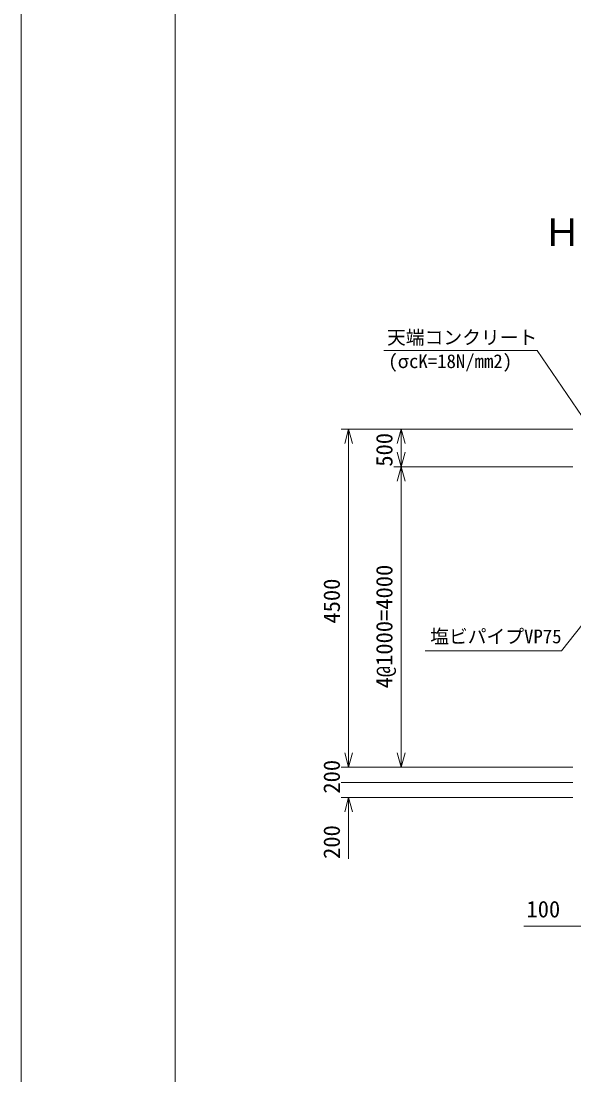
# Model space of a CAD drawing. Units: millimetres, scale not verified. Extents: x 0 to 84100, y 0 to 59400.
# Drawn here: x 0 to 7360, y 14022 to 28044 of the extents above; entities that cross this region are included whole.
import ezdxf
from ezdxf.enums import TextEntityAlignment as Align

# ---------------------------------------------------------------- set-up
doc = ezdxf.new("R2010")
doc.units = ezdxf.units.MM
doc.header["$LTSCALE"] = 100
for name, color, linetype, lineweight in [('0_2', 4, 'Continuous', 18), ('Nd50ライン', 7, 'Continuous', 18), ('メッシュ', 4, 'Continuous', 18), ('地形08.10.06', 7, 'Continuous', 18)]:
    doc.layers.add(name, color=color, linetype=linetype, lineweight=lineweight)
doc.styles.add('ＭＳ ゴシック', font='')
doc.styles.get('ＭＳ ゴシック').set_extended_font_data('MS Gothic')

msp = doc.modelspace()

# ---------------------------------------------------------------- linework, layer by layer
at = {"layer": '0_2'}
for p, q in [((7343.9, 22614.5), (4260.7, 22614.5)), ((4360.7, 22614.5), (4309, 22421.3)), ((4360.7, 22614.5), (4412.5, 22421.3)), ((4360.7, 18114.7), (4360.7, 22614.5)), ((5060.7, 22614.5), (5009, 22421.3)), ((5060.7, 22614.5), (5112.5, 22421.3)), ((5060.7, 22114.8), (5060.7, 22614.5)), ((5060.7, 22114.8), (5009, 22308)), ((5060.7, 22114.8), (5112.5, 22308)), ((7343.9, 22114.8), (4960.7, 22114.8)), ((5060.7, 22114.8), (5009, 21921.6)), ((5060.7, 22114.8), (5112.5, 21921.6)), ((5060.7, 18114.7), (5060.7, 22114.8)), ((4360.7, 18114.7), (4309, 18307.9)), ((4360.7, 18114.7), (4412.5, 18307.9)), ((5060.7, 18114.7), (5009, 18307.9)), ((5060.7, 18114.7), (5112.5, 18307.9)), ((7343.9, 18114.7), (4260.7, 18114.7)), ((7343.9, 18114.7), (4960.7, 18114.7)), ((7343.9, 17914.7), (4260.7, 17914.7)), ((7343.9, 17714.7), (4260.7, 17714.7)), ((4360.7, 17714.7), (4309, 17521.6)), ((4360.7, 17714.7), (4412.5, 17521.6)), ((4360.7, 17714.7), (4360.7, 16896)), ((7569.8, 16001.6), (6693.6, 16001.6))]:
    msp.add_line(p, q, dxfattribs=at)
at = {"layer": 'Nd50ライン', "color": 2}
for p, q in [((0, 59400), (0, 0)), ((2050, 57200), (2050, 2200))]:
    msp.add_line(p, q, dxfattribs=at)
at = {"layer": 'メッシュ'}
for p, q in [((7196.3, 19664.7), (7669.8, 20265)), ((5379.5, 19664.7), (7196.3, 19664.7))]:
    msp.add_line(p, q, dxfattribs=at)
at = {"layer": '地形08.10.06', "color": 4, "lineweight": 9}
for p, q in [((4827.8, 23661), (6872.1, 23661)), ((6872.1, 23661), (7843.5, 22229))]:
    msp.add_line(p, q, dxfattribs=at)

# ---------------------------------------------------------------- texts
at = {"layer": '0_2', "color": 7, "style": 'ＭＳ ゴシック'}
for s, p in [('500', (5010.7, 22114.7)), ('4@1000=4000', (5010.7, 19164.7)), ('4500', (4310.7, 20027.1)), ('200', (4310.7, 17764.7)), ('200', (4310.7, 16896))]:
    msp.add_text(s, height=219.9, rotation=90, dxfattribs=at).set_placement(p, align=Align.BOTTOM_LEFT)
msp.add_text('100', height=219.9, dxfattribs=at).set_placement((6728.7, 16051.6), align=Align.BOTTOM_LEFT)
at = {"layer": 'Nd50ライン', "style": 'ＭＳ ゴシック'}
msp.add_text('Ｈ＝４．５ｍ', height=366.6, dxfattribs=at).set_placement((6955, 24942.2), align=Align.BOTTOM_LEFT)
at = {"layer": 'メッシュ', "color": 7, "style": 'ＭＳ ゴシック'}
msp.add_text('塩ビパイプVP75', height=183.3, dxfattribs=at).set_placement((5446.3, 19709.9), align=Align.BOTTOM_LEFT)
at = {"layer": '地形08.10.06', "style": 'ＭＳ ゴシック'}
for s, p in [('天端コンクリート', (4872.1, 23688.3)), ('(σcK=18N/mm2)', (4888.7, 23371.6))]:
    msp.add_text(s, height=183.3, dxfattribs=at).set_placement(p, align=Align.BOTTOM_LEFT)

doc.saveas('drawing.dxf')
